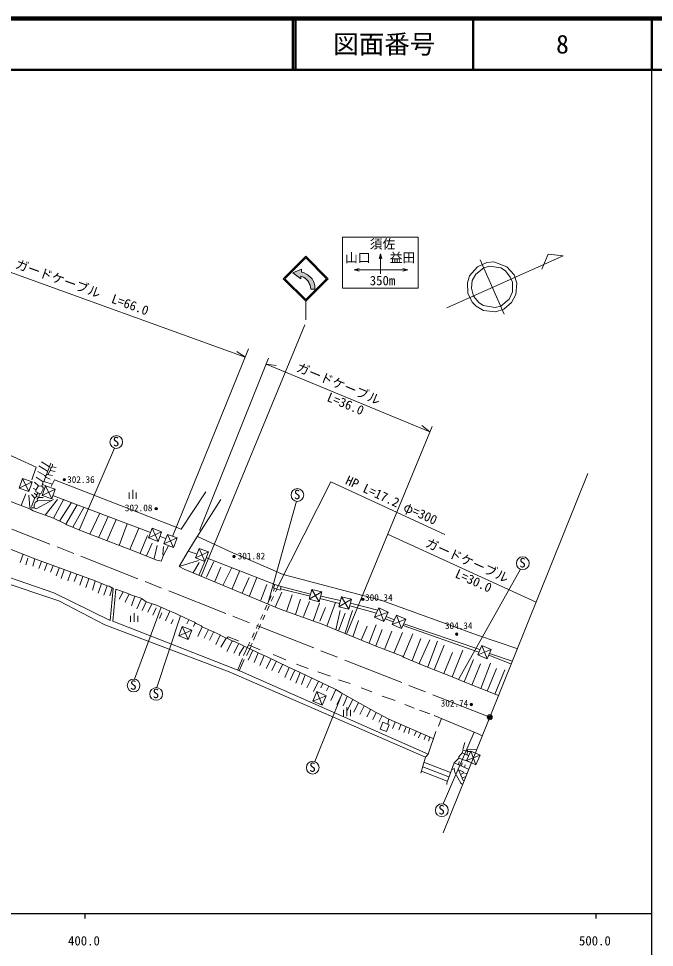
# Model space of a CAD drawing. Units: millimetres, scale not verified. Extents: x 40000 to 680000, y 20000 to 380000.
# Drawn here: x 455046 to 579500, y 198357 to 380000 of the extents above; entities that cross this region are included whole.
import ezdxf
from ezdxf.enums import TextEntityAlignment as Align

# ---------------------------------------------------------------- set-up
doc = ezdxf.new("R2010")
doc.units = ezdxf.units.MM
doc.header["$LTSCALE"] = 1000
doc.header["$PDMODE"] = 32
doc.header["$PDSIZE"] = 500
doc.linetypes.add('CHAIN', pattern=[18.5, 12, -1.5, 3.5, -1.5])
for name, color, linetype, lineweight in [('M-BGD', 7, 'Continuous', 13), ('M-BMK', 2, 'CHAIN', 13), ('M-BMK-SRVR', 3, 'Continuous', 13), ('M-STR-HTXT', 7, 'Continuous', 13), ('M-STR-STRC', 7, 'Continuous', 13), ('M-TTL', 2, 'Continuous', 140), ('M-TTL-BAND', 7, 'Continuous', 25), ('M-TTL-LINE', 7, 'Continuous', 50)]:
    doc.layers.add(name, color=color, linetype=linetype, lineweight=lineweight)
doc.layers.add('M-OTRS', color=6, linetype='Continuous')
doc.layers.add('M-TTL-TXT', color=7, linetype='Continuous')
doc.styles.add('ＭＳ ゴシック', font='')
doc.styles.get('ＭＳ ゴシック').set_extended_font_data('MS Gothic')

msp = doc.modelspace()

# ---------------------------------------------------------------- hatches: boundary and pattern name
at = {"layer": 'M-STR-STRC'}
msp.add_hatch(color=256, dxfattribs=at).paths.add_polyline_path([(510317, 329599), (510277, 329076), (508759, 330271), (510424, 331023), (510398, 330419), (510532, 330419), (510935, 330258), (511432, 330002), (511808, 329734), (512291, 329317), (512493, 329102), (512815, 328458), (513030, 327827), (513030, 327074), (512238, 327074), (512170, 327531), (512103, 327853), (511942, 328216), (511848, 328418), (511674, 328700), (511391, 328995), (511109, 329250), (510814, 329425)])
msp.add_hatch(color=256, dxfattribs=at).paths.add_polyline_path([(510317, 329599), (510277, 329076), (508759, 330271), (510424, 331023), (510398, 330419), (510532, 330419), (510935, 330258), (511432, 330002), (511808, 329734), (512291, 329317), (512493, 329102), (512815, 328458), (513030, 327827), (513030, 327074), (512238, 327074), (512170, 327531), (512103, 327853), (511942, 328216), (511848, 328418), (511674, 328700), (511391, 328995), (511109, 329250), (510814, 329425)])

# ---------------------------------------------------------------- linework, layer by layer
at = {"layer": 'M-BGD'}
for p, q in [((561647, 333614), (538845, 323441)), ((545364, 332839), (550106, 322171)), ((546719, 332331), (548074, 332416)), ((548074, 332416), (550614, 331484)), ((557472, 330976), (558733, 333950)), ((558733, 333950), (561647, 333614)), ((543332, 329706), (544856, 331484)), ((546126, 331230), (544518, 330045)), ((544856, 331484), (546719, 332331)), ((547227, 331569), (546126, 331230)), ((549428, 331230), (547227, 331569)), ((550360, 330638), (549428, 331230)), ((551291, 329452), (550360, 330638)), ((550614, 331484), (552053, 329876)), ((542909, 328352), (543332, 329706)), ((543840, 328775), (543671, 327251)), ((544518, 330045), (543840, 328775)), ((551714, 328436), (551291, 329452)), ((552053, 329876), (552561, 328267)), ((542994, 326320), (542909, 328352)), ((543671, 327251), (544094, 325727)), ((551714, 326574), (551714, 328436)), ((552561, 328267), (552392, 326066)), ((543840, 324542), (542994, 326320)), ((544094, 325727), (545110, 324457)), ((551037, 325134), (551714, 326574)), ((552392, 326066), (551545, 324457)), ((544602, 323780), (543840, 324542)), ((546042, 322933), (544602, 323780)), ((545110, 324457), (545957, 323864)), ((545957, 323864), (548328, 323526)), ((548328, 323526), (549428, 323780)), ((549428, 323780), (551037, 325134)), ((551545, 324457), (550021, 323187)), ((548412, 322679), (546042, 322933)), ((550021, 323187), (548412, 322679)), ((447744, 297194), (458496, 292284)), ((466937, 279982), (473846, 295987)), ((434407, 292798), (457226, 284156)), ((459004, 292538), (460698, 291522)), ((459512, 293300), (461121, 292368)), ((461375, 293046), (460020, 289490)), ((461714, 292876), (461629, 292368)), ((458496, 292284), (457650, 289828)), ((458835, 291437), (460190, 290675)), ((460190, 290675), (460359, 290336)), ((460613, 290844), (461714, 290675)), ((460867, 290929), (461206, 291606)), ((461206, 291606), (462222, 291437)), ((461375, 292114), (461290, 291606)), ((461629, 292368), (461375, 292114)), ((461629, 292368), (462391, 292199)), ((455822, 290050), (455153, 288165)), ((457707, 289381), (455153, 288165)), ((457707, 289381), (455822, 290050)), ((457038, 287496), (455822, 290050)), ((457038, 287496), (457707, 289381)), ((458158, 289320), (458920, 288643)), ((458496, 290336), (459851, 289405)), ((459851, 289405), (459597, 288558)), ((459766, 288897), (460359, 288643)), ((460020, 289490), (459851, 289405)), ((460020, 289490), (461629, 288982)), ((460359, 290336), (461206, 289913)), ((461460, 288474), (462052, 289828)), ((475006, 284748), (462052, 289828)), ((455153, 288165), (457038, 287496)), ((456464, 287034), (455579, 284780)), ((458412, 287881), (457904, 288135)), ((458073, 287204), (458581, 286780)), ((458496, 287881), (458412, 287881)), ((458412, 287881), (458412, 287458)), ((458412, 287458), (459174, 287119)), ((458920, 288643), (458496, 287881)), ((458835, 287204), (458581, 286780)), ((458920, 288643), (459597, 288558)), ((459174, 287119), (459004, 286357)), ((459428, 287034), (459174, 287034)), ((459851, 287966), (459428, 287034)), ((459597, 288558), (459851, 288304)), ((460346, 288632), (459677, 286747)), ((462231, 287963), (459677, 286747)), ((459851, 288304), (459851, 287966)), ((462231, 287963), (460346, 288632)), ((461562, 286078), (460346, 288632)), ((461562, 286078), (462231, 287963)), ((476691, 286100), (476691, 287325)), ((477391, 286100), (477391, 287850)), ((478091, 286100), (478091, 287325)), ((491686, 287458), (486860, 280176)), ((457057, 286780), (457226, 284410)), ((457565, 286950), (458242, 286188)), ((458242, 286272), (457565, 284579)), ((458327, 285341), (458073, 284833)), ((458581, 286526), (458242, 286272)), ((458750, 285680), (458327, 285341)), ((458496, 284156), (461883, 285934)), ((458581, 286780), (458581, 286526)), ((458581, 286526), (459004, 286357)), ((459004, 286357), (458666, 286103)), ((458666, 286103), (458750, 285680)), ((461544, 285764), (458750, 285680)), ((459004, 286357), (459851, 286357)), ((459677, 286747), (461562, 286078)), ((462645, 285934), (460274, 282886)), ((461883, 286696), (480860, 279497)), ((463915, 286018), (461883, 282293)), ((465439, 285341), (463075, 281720)), ((494649, 285934), (489908, 278568)), ((503807, 265517), (509417, 285606)), ((457226, 284410), (457565, 284240)), ((457226, 284156), (457904, 283732)), ((457565, 284240), (457650, 284325)), ((457650, 284325), (458073, 284325)), ((457904, 283732), (461883, 282293)), ((458073, 284833), (458073, 284325)), ((458073, 284325), (458496, 284156)), ((466540, 284918), (464284, 281138)), ((467810, 284410), (465693, 280515)), ((486860, 280176), (475006, 284748)), ((461883, 282293), (464284, 281138)), ((470971, 283249), (469028, 279143)), ((472575, 282640), (470773, 278568)), ((474160, 282039), (472382, 277975)), ((464284, 281138), (464508, 281023)), ((464508, 281023), (467804, 279610)), ((476276, 281192), (474752, 276959)), ((478576, 280364), (476829, 276197)), ((481179, 280341), (480473, 278469)), ((483050, 279635), (481179, 280341)), ((482344, 277764), (481179, 280341)), ((490500, 280007), (490585, 279838)), ((467804, 279610), (476530, 276282)), ((480256, 278906), (478816, 275435)), ((483050, 279635), (480473, 278469)), ((480473, 278469), (482344, 277764)), ((482344, 277764), (483050, 279635)), ((482741, 278707), (483862, 278311)), ((484212, 279136), (483506, 277264)), ((486083, 278430), (483506, 277264)), ((486083, 278430), (484212, 279136)), ((485378, 276559), (484212, 279136)), ((485378, 276559), (486083, 278430)), ((489908, 278568), (488214, 275858)), ((490077, 278737), (497104, 275435)), ((453247, 276282), (458242, 274334)), ((476530, 276282), (476829, 276197)), ((476829, 276197), (477038, 276112)), ((477038, 276112), (482118, 274080)), ((481187, 277382), (480086, 274927)), ((482203, 276959), (481610, 274419)), ((483388, 276790), (483304, 275266)), ((484404, 276889), (483388, 275096)), ((483506, 277264), (485378, 276559)), ((490371, 276391), (489665, 274520)), ((492242, 275686), (490371, 276391)), ((491536, 273814), (490371, 276391)), ((455956, 275266), (455364, 273657)), ((456888, 274504), (456464, 273149)), ((457819, 272895), (458242, 274334)), ((458242, 274334), (470011, 270016)), ((483388, 275096), (482965, 273911)), ((483304, 275266), (483388, 275096)), ((488214, 275858), (486495, 272869)), ((489992, 275266), (488214, 275858)), ((492242, 275686), (489665, 274520)), ((489665, 274520), (491536, 273814)), ((491536, 273814), (492242, 275686)), ((491807, 274533), (505232, 269339)), ((497104, 275435), (498290, 275012)), ((499475, 274504), (498290, 275012)), ((506841, 271286), (499475, 274504)), ((459512, 273826), (459004, 272472)), ((460613, 273488), (460105, 272048)), ((461798, 272980), (461290, 271710)), ((462984, 272556), (462391, 271032)), ((482118, 274080), (482460, 274000)), ((482460, 274000), (482965, 273911)), ((490246, 273996), (486495, 272869)), ((486495, 272869), (487452, 272302)), ((490416, 273657), (489230, 271625)), ((490331, 271117), (491472, 273797)), ((493294, 273826), (491855, 270778)), ((494649, 272726), (493464, 269932)), ((496766, 272641), (495072, 269254)), ((451300, 271371), (461968, 267730)), ((464000, 272218), (463407, 270524)), ((465270, 271710), (464677, 270016)), ((466455, 271286), (465947, 269932)), ((467640, 270863), (467048, 269170)), ((487452, 272302), (506263, 264498)), ((498290, 271964), (496850, 268492)), ((500152, 270694), (498798, 267646)), ((501676, 270694), (500237, 267138)), ((506841, 271286), (526145, 266206)), ((541182, 250725), (553297, 272324)), ((450792, 270186), (462899, 266122)), ((468826, 270440), (468233, 268746)), ((470011, 270016), (469503, 268238)), ((470011, 270016), (472382, 269085)), ((471281, 269508), (470604, 267646)), ((472382, 269085), (471704, 267222)), ((472805, 269000), (472382, 269085)), ((473567, 268577), (472805, 269000)), ((503624, 269339), (502438, 266291)), ((505232, 269339), (504918, 268611)), ((505232, 269339), (506418, 268916)), ((506418, 268916), (506333, 268492)), ((506418, 268916), (512195, 267412)), ((461968, 267730), (472974, 262312)), ((473398, 268662), (472890, 267138)), ((472974, 262312), (473567, 268577)), ((474075, 268408), (473482, 262142)), ((476276, 267646), (474075, 268408)), ((475514, 267900), (474752, 266460)), ((476679, 267474), (475938, 265868)), ((477148, 267275), (476276, 267646)), ((477820, 267049), (477123, 265190)), ((477148, 267275), (478816, 266714)), ((504085, 266205), (504503, 267113)), ((504918, 268611), (505571, 268408)), ((504921, 268021), (505159, 268536)), ((506587, 267815), (505292, 264901)), ((505345, 267867), (505591, 268402)), ((505571, 268408), (506268, 268218)), ((506268, 268218), (506333, 268492)), ((512101, 267061), (506333, 268492)), ((508619, 267307), (507494, 264055)), ((512452, 268381), (511956, 266443)), ((514390, 267884), (511956, 266443)), ((514390, 267884), (512452, 268381)), ((513893, 265947), (512452, 268381)), ((513893, 265947), (514390, 267884)), ((514191, 267035), (518041, 266169)), ((462899, 266122), (471958, 261465)), ((479096, 266572), (478224, 264598)), ((478816, 266714), (479096, 266572)), ((479096, 266572), (479324, 266460)), ((480002, 265952), (479240, 264259)), ((479324, 266460), (480002, 265952)), ((480002, 265952), (482034, 265275)), ((481125, 265578), (480340, 263920)), ((482034, 265275), (483962, 264443)), ((503248, 264388), (503666, 265297)), ((504508, 266050), (504926, 266958)), ((510228, 266460), (509219, 263435)), ((512006, 266037), (510820, 263074)), ((511956, 266443), (513893, 265947)), ((513953, 265698), (512698, 262184)), ((514042, 266560), (517877, 265596)), ((517096, 265792), (515365, 261181)), ((518253, 266929), (517756, 264992)), ((520190, 266432), (517756, 264992)), ((520190, 266432), (518253, 266929)), ((519694, 264495), (518253, 266929)), ((519694, 264495), (520190, 266432)), ((519995, 265654), (525341, 264284)), ((526145, 266206), (544856, 259433)), ((477665, 262004), (477665, 263754)), ((482952, 264879), (477722, 250819)), ((481949, 264767), (481356, 263328)), ((483074, 263793), (482626, 262650)), ((484683, 264143), (483812, 262227)), ((483962, 264443), (485811, 263673)), ((485811, 263673), (487693, 262741)), ((502411, 262572), (502830, 263480)), ((503671, 264234), (504090, 265142)), ((506263, 264498), (514461, 261550)), ((515138, 264852), (514038, 262142)), ((518017, 264259), (517170, 260449)), ((518948, 263751), (517678, 260280)), ((517756, 264992), (519694, 264495)), ((520388, 264259), (518948, 259856)), ((519860, 265134), (525110, 263741)), ((525558, 264745), (524742, 262919)), ((527384, 263928), (524742, 262919)), ((527384, 263928), (525558, 264745)), ((526567, 262102), (525558, 264745)), ((526567, 262102), (527384, 263928)), ((473482, 262142), (498459, 252406)), ((476965, 262004), (476965, 263229)), ((478365, 262004), (478365, 263229)), ((486722, 263222), (482138, 249175)), ((485336, 262481), (484912, 261634)), ((487693, 262741), (489484, 261973)), ((488384, 262396), (487960, 261634)), ((489636, 261827), (489315, 261126)), ((489484, 261973), (489636, 261827)), ((489823, 261719), (489636, 261827)), ((490796, 261260), (489823, 261719)), ((501575, 260755), (501993, 261663)), ((502835, 262417), (503253, 263325)), ((521573, 262312), (520448, 259109)), ((524742, 262919), (526567, 262102)), ((526800, 262616), (528370, 262017)), ((526992, 263074), (528588, 262431)), ((529009, 263335), (528192, 261509)), ((530834, 262518), (528192, 261509)), ((530834, 262518), (529009, 263335)), ((530018, 260693), (529009, 263335)), ((530018, 260693), (530834, 262518)), ((530433, 261616), (545350, 256624)), ((471958, 261465), (496258, 252236)), ((487096, 261133), (486391, 259261)), ((488968, 260427), (486391, 259261)), ((488968, 260427), (487096, 261133)), ((488262, 258556), (487096, 261133)), ((488262, 258556), (488968, 260427)), ((491008, 261042), (490162, 259179)), ((491008, 261042), (490796, 261260)), ((494480, 259518), (491008, 261042)), ((492194, 260534), (491347, 258840)), ((493294, 260110), (492448, 258417)), ((500738, 258939), (501156, 259847)), ((501761, 260110), (500999, 258417)), ((501998, 260600), (502416, 261509)), ((514461, 261550), (525468, 257062)), ((523266, 261211), (522126, 258425)), ((525044, 261465), (523690, 257909)), ((526230, 260534), (524960, 257316)), ((528092, 260195), (526653, 256639)), ((528192, 261509), (530018, 260693)), ((530209, 259941), (528516, 255877)), ((545121, 256104), (530294, 261317)), ((486391, 259261), (488262, 258556)), ((493633, 257570), (494480, 259433)), ((494480, 259433), (494480, 259518)), ((494480, 259433), (495665, 258840)), ((495665, 258840), (494649, 257062)), ((495665, 258840), (495834, 258840)), ((495834, 258840), (496088, 259094)), ((495834, 258840), (496850, 258332)), ((496850, 258248), (495834, 256216)), ((496088, 259094), (498120, 258332)), ((496850, 258332), (496850, 258248)), ((496850, 258248), (497189, 258248)), ((497189, 258248), (501930, 255962)), ((500082, 257515), (500320, 258030)), ((501161, 258784), (501580, 259692)), ((532241, 259687), (530317, 255195)), ((533765, 258756), (532072, 254438)), ((535543, 258502), (533468, 253851)), ((537067, 258248), (535120, 253252)), ((544856, 259433), (552561, 256808)), ((498120, 257655), (497189, 255877)), ((499136, 257147), (498290, 255792)), ((500082, 257515), (499052, 255454)), ((500576, 257232), (499644, 255454)), ((500830, 256385), (499983, 254522)), ((502354, 256554), (500082, 257515)), ((500497, 257340), (500743, 257875)), ((525468, 257062), (525866, 256919)), ((525866, 256919), (526230, 256808)), ((526230, 256808), (530124, 255284)), ((538337, 257486), (536398, 252658)), ((541978, 256470), (539893, 251257)), ((545743, 257425), (544927, 255600)), ((547569, 256609), (544927, 255600)), ((547569, 256609), (545743, 257425)), ((546752, 254783), (545743, 257425)), ((546752, 254783), (547569, 256609)), ((498882, 254861), (497951, 252660)), ((498290, 255792), (498205, 255369)), ((499221, 254692), (498290, 252575)), ((501969, 255938), (501168, 254099)), ((501930, 255962), (501969, 255938)), ((501969, 255938), (502946, 255538)), ((503132, 255439), (502269, 253506)), ((502946, 255538), (503132, 255439)), ((503132, 255439), (503454, 255284)), ((503454, 255284), (507772, 253252)), ((504470, 254776), (503539, 252914)), ((504894, 255623), (507349, 254607)), ((530124, 255284), (530317, 255195)), ((530548, 255030), (530317, 255195)), ((533172, 253930), (530548, 255030)), ((539946, 256046), (538284, 251893)), ((544094, 254692), (542232, 250289)), ((544927, 255600), (546752, 254783)), ((551376, 253845), (547071, 255493)), ((547238, 255861), (551630, 254353)), ((505486, 254268), (504640, 252490)), ((506672, 253676), (505910, 252067)), ((508026, 253114), (507180, 251136)), ((507772, 253252), (508026, 253114)), ((508026, 253114), (508365, 252998)), ((509127, 252575), (508196, 250628)), ((508365, 252998), (510143, 252152)), ((509466, 253760), (511752, 252914)), ((533468, 253851), (533172, 253930)), ((533680, 253760), (533468, 253851)), ((535712, 252914), (533680, 253760)), ((536398, 252658), (535712, 252914)), ((536398, 252658), (536559, 252575)), ((536559, 252575), (540217, 251129)), ((545449, 253845), (543779, 249670)), ((547396, 253930), (545517, 248975)), ((548582, 252914), (546751, 248481)), ((548231, 247889), (550190, 252660)), ((496258, 252236), (534696, 235557)), ((498459, 252406), (535204, 236150)), ((510186, 252117), (509296, 250035)), ((510143, 252152), (510186, 252117)), ((510186, 252117), (517170, 248765)), ((511159, 251644), (510397, 249781)), ((512429, 251051), (511498, 249104)), ((513614, 252236), (516070, 251390)), ((517678, 250712), (519964, 249950)), ((540217, 251129), (542095, 250344)), ((513756, 250403), (512768, 248426)), ((514630, 249950), (514207, 249104)), ((515771, 249437), (515308, 248511)), ((522081, 249104), (524198, 248342)), ((542095, 250344), (548965, 247596)), ((513448, 248379), (512649, 246545)), ((515282, 247580), (512649, 246545)), ((518400, 248029), (513033, 234699)), ((515282, 247580), (513448, 248379)), ((514483, 245746), (513448, 248379)), ((514483, 245746), (515282, 247580)), ((517170, 248765), (516154, 246648)), ((517170, 248765), (518215, 248133)), ((518044, 247225), (517340, 245886)), ((518215, 248133), (525044, 244278)), ((519381, 247432), (518610, 245632)), ((526230, 247495), (528770, 246648)), ((512649, 246545), (514483, 245746)), ((519311, 243600), (519311, 245350)), ((520472, 246818), (519372, 244701)), ((521573, 246225), (520642, 244362)), ((522674, 245632), (521827, 243939)), ((530632, 245886), (532495, 245124)), ((518611, 243600), (518611, 244825)), ((520011, 243600), (520011, 244825)), ((523182, 243431), (523859, 244701)), ((523859, 244701), (523859, 244955)), ((525044, 244278), (524367, 242923)), ((525044, 244278), (525302, 244184)), ((525302, 244184), (527500, 243008)), ((526230, 243685), (525552, 242415)), ((533511, 244786), (535543, 244024)), ((536402, 243711), (544196, 240439)), ((526371, 242410), (525806, 241060)), ((527584, 241907), (526371, 242410)), ((527076, 240552), (527584, 241907)), ((527500, 243008), (527330, 241992)), ((527500, 243008), (536220, 239198)), ((528770, 242415), (528262, 241145)), ((529870, 241907), (529447, 240891)), ((537836, 243109), (537236, 241653)), ((525806, 241060), (527076, 240552)), ((530886, 241484), (530463, 240383)), ((531648, 241145), (531394, 240214)), ((532918, 240637), (532495, 239790)), ((533765, 240298), (533342, 239367)), ((534781, 239875), (534442, 239028)), ((536728, 240552), (535204, 236150)), ((544196, 240439), (538169, 226407)), ((544196, 240439), (545121, 240051)), ((545121, 240051), (545810, 239761)), ((535543, 239536), (535289, 238690)), ((542401, 238436), (541978, 237081)), ((535204, 236150), (534696, 235557)), ((541893, 236404), (541216, 235642)), ((542062, 236912), (541893, 236404)), ((541893, 236404), (543163, 235811)), ((541978, 237081), (542062, 236912)), ((542062, 236912), (542824, 236742)), ((543542, 236727), (542743, 234894)), ((542909, 236996), (542824, 235980)), ((542824, 236742), (542909, 236658)), ((544687, 237081), (542909, 236996)), ((542909, 236658), (543417, 236658)), ((545375, 235928), (543542, 236727)), ((544576, 234095), (543542, 236727)), ((534696, 235557), (533765, 232424)), ((534527, 234541), (539607, 232594)), ((540284, 234456), (539014, 230900)), ((541216, 235388), (540284, 234456)), ((540284, 234456), (543078, 233186)), ((541300, 234710), (541131, 234033)), ((541216, 235642), (541216, 235388)), ((541216, 235388), (543248, 234626)), ((541893, 234456), (541724, 233864)), ((545375, 235928), (542743, 234894)), ((542743, 234894), (544576, 234095)), ((544576, 234095), (545375, 235928)), ((538930, 230900), (533934, 232848)), ((534188, 233694), (539268, 231747)), ((539776, 233102), (540284, 233356)), ((540284, 233356), (540454, 232594)), ((540454, 232594), (541639, 230477)), ((542062, 232678), (541131, 233102)), ((541131, 233102), (542062, 230985)), ((542147, 232509), (541554, 232170)), ((542147, 232509), (542062, 232678)), ((542147, 232509), (542740, 232340)), ((542486, 234033), (542316, 233525)), ((538930, 230900), (538845, 230223)), ((539014, 230900), (538930, 230900)), ((542486, 231747), (541893, 231493)), ((542062, 230985), (542147, 230985)), ((541639, 230477), (541893, 230308))]:
    msp.add_line(p, q, dxfattribs=at)
for centre, radius in [((474171, 297194), 1250), ((464012, 289825), 100), ((464012, 289825), 80), ((464012, 289825), 60), ((464012, 289825), 40), ((464012, 289825), 20), ((464012, 289825), 20), ((509622, 286839), 1250), ((481962, 284158), 100), ((481962, 284158), 80), ((481962, 284158), 60), ((481962, 284158), 40), ((481962, 284158), 20), ((481962, 284158), 20), ((497222, 274795), 100), ((497222, 274795), 80), ((497222, 274795), 60), ((497222, 274795), 40), ((497222, 274795), 20), ((497222, 274795), 20), ((553739, 273493), 1250), ((522424, 266434), 100), ((522424, 266434), 80), ((522424, 266434), 60), ((522424, 266434), 40), ((522424, 266434), 20), ((522424, 266434), 20), ((540796, 259636), 100), ((540796, 259636), 80), ((540796, 259636), 60), ((540796, 259636), 40), ((540796, 259636), 20), ((540796, 259636), 20), ((477563, 249580), 1250), ((481979, 247935), 1250), ((543666, 245853), 100), ((543666, 245853), 80), ((543666, 245853), 60), ((543666, 245853), 40), ((543666, 245853), 20), ((543666, 245853), 20), ((512623, 233518), 1250), ((537887, 225189), 1250)]:
    msp.add_circle(centre, radius, dxfattribs=at)
for p in [(464012, 289825), (481962, 284158), (497222, 274795), (522424, 266434), (540796, 259636), (543666, 245853)]:
    msp.add_point(p, dxfattribs=at)
at = {"layer": 'M-BMK'}
msp.add_line((547271, 243388), (453748, 280136), dxfattribs=at)
at = {"layer": 'M-BMK-SRVR'}
for p, q in [((547271, 243388), (566446, 291014)), ((538167, 220778), (547271, 243388))]:
    msp.add_line(p, q, dxfattribs=at)
msp.add_circle((547271, 243388), 500, dxfattribs=at)
msp.add_point((547271, 243388), dxfattribs=at)
at = {"layer": 'M-OTRS'}
msp.add_point((547271, 243388), dxfattribs=at)
at = {"layer": 'M-STR-HTXT'}
for p, q in [((437097, 336275), (499411, 313782)), ((500068, 315398), (485175, 278740)), ((499411, 313782), (497772, 314924)), ((503962, 313620), (490500, 280007)), ((503490, 312441), (535536, 299197)), ((503490, 312441), (505473, 312182)), ((535966, 300242), (519234, 259604)), ((535536, 299197), (533950, 300412)), ((516154, 289405), (505571, 268577)), ((538474, 279123), (516154, 289405)), ((527285, 279157), (556331, 265890))]:
    msp.add_line(p, q, dxfattribs=at)
at = {"layer": 'M-STR-STRC'}
for p, q in [((518440, 327251), (518440, 337242)), ((518440, 337242), (533257, 337242)), ((533257, 327251), (533257, 337242)), ((511244, 333536), (506831, 329123)), ((511244, 333196), (507171, 329123)), ((515656, 329123), (511244, 333536)), ((515317, 329123), (511244, 333196)), ((525897, 334004), (525629, 333004)), ((525897, 334004), (525897, 330098)), ((525897, 334004), (526165, 333004)), ((520736, 330864), (521736, 331132)), ((520736, 330864), (531242, 330864)), ((520736, 330864), (521736, 330596)), ((531242, 330864), (530242, 331132)), ((531242, 330864), (530242, 330596)), ((506831, 329123), (511244, 324711)), ((507171, 329123), (511244, 325050)), ((511244, 324711), (515656, 329123)), ((511244, 325050), (515317, 329123)), ((518440, 327251), (533257, 327251)), ((511244, 324711), (511244, 321070)), ((511074, 320139), (490754, 270933))]:
    msp.add_line(p, q, dxfattribs=at)
msp.add_lwpolyline([(513030, 327074), (513030, 327827), (512815, 328458), (512493, 329102), (512291, 329317), (511808, 329734), (511432, 330002), (510935, 330258), (510532, 330419), (510398, 330419), (510424, 331023), (508759, 330271), (510277, 329076), (510317, 329599), (510814, 329425), (511109, 329250), (511391, 328995), (511674, 328700), (511848, 328418), (511942, 328216), (512103, 327853), (512170, 327531), (512238, 327074)], close=True, dxfattribs=at)
at = {"layer": 'M-TTL'}
msp.add_line((680000, 380000), (40000, 380000), dxfattribs=at)
at = {"layer": 'M-TTL-BAND'}
for p, q in [((579000, 20000), (579000, 370000)), ((40000, 205000), (579000, 205000)), ((468000, 205000), (468000, 204000)), ((568000, 205000), (568000, 204000))]:
    msp.add_line(p, q, dxfattribs=at)
at = {"layer": 'M-TTL-LINE'}
for p, q in [((508747, 380000), (508747, 370000)), ((509247, 380000), (509247, 370000)), ((543997, 380000), (543997, 370000)), ((579000, 380000), (579000, 370000)), ((40000, 370000), (680000, 370000))]:
    msp.add_line(p, q, dxfattribs=at)

# ---------------------------------------------------------------- texts
at = {"layer": 'M-BGD', "style": 'ＭＳ ゴシック'}
for s, height, p in [('S', 1833, (473493, 295820)), ('302.36', 1320, (464562, 288798)), ('S', 1833, (508944, 285466)), ('302.08', 1320, (475853, 283260)), ('301.82', 1320, (497932, 273840)), ('S', 1833, (553060, 272120)), ('300.34', 1320, (522862, 265735)), ('304.34', 1320, (538501, 260223)), ('S', 1833, (476884, 248206)), ('S', 1833, (481300, 246562)), ('302.74', 1320, (537663, 245054)), ('S', 1833, (511945, 232144)), ('S', 1833, (537209, 223816))]:
    msp.add_text(s, height=height, dxfattribs=at).set_placement(p, align=Align.BOTTOM_LEFT)
at = {"layer": 'M-STR-HTXT', "style": 'ＭＳ ゴシック'}
for s, rotation, p in [('ガードケーブル\u3000L=66.0', 340.152, (454061, 330749)), ('ガードケーブル', 337.545, (509043, 310594)), ('L=36.0', 337.545, (515046, 304754)), ('HP L=17.2 φ=300', 335.267, (518636, 288556)), ('ガードケーブル', 335.794, (534278, 276302)), ('L=30.0', 335.794, (540100, 270281))]:
    msp.add_text(s, height=1833, rotation=rotation, dxfattribs=at).set_placement(p, align=Align.BOTTOM_LEFT)
at = {"layer": 'M-STR-STRC', "style": 'ＭＳ ゴシック'}
for s, p in [('須佐', (523782, 334462)), ('山口', (518937, 331778)), ('益田', (527674, 331778)), ('350m', (523782, 327298))]:
    msp.add_text(s, height=1833, dxfattribs=at).set_placement(p, align=Align.BOTTOM_LEFT)
at = {"layer": 'M-TTL-BAND', "style": 'ＭＳ ゴシック'}
for s, p in [('400.0', (467844, 198195)), ('500.0', (567844, 198195))]:
    msp.add_text(s, height=1833, dxfattribs=at).set_placement(p, align=Align.BOTTOM_CENTER)
at = {"layer": 'M-TTL-TXT', "style": 'ＭＳ ゴシック'}
for s, p in [('図面番号', (526622, 375000)), ('8', (561497, 375000))]:
    msp.add_text(s, height=3666, dxfattribs=at).set_placement(p, align=Align.MIDDLE_CENTER)

doc.saveas('drawing.dxf')
